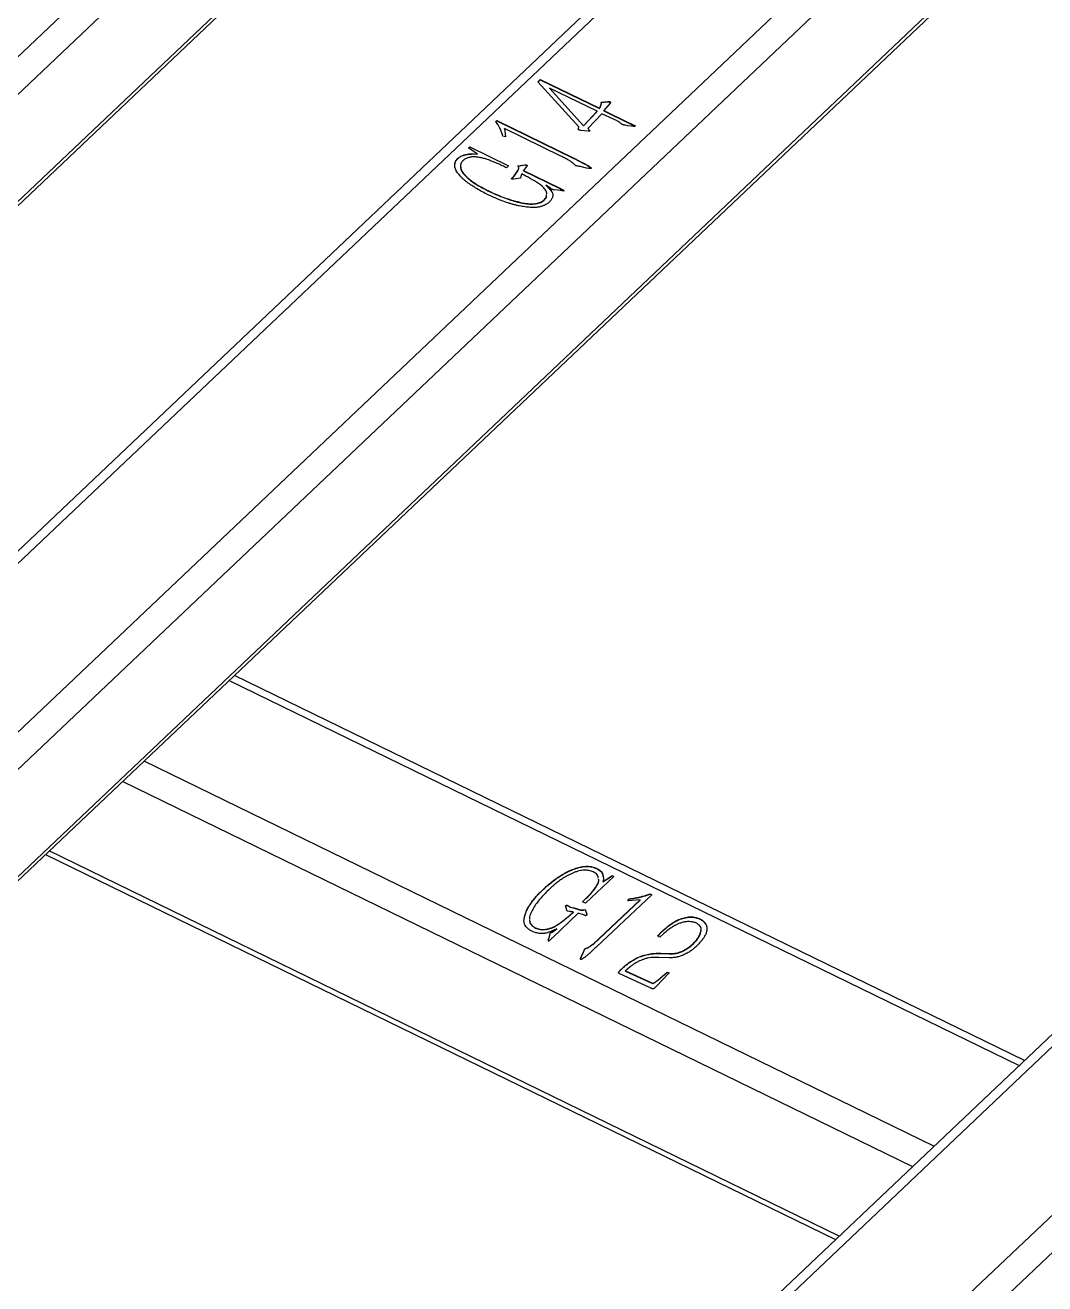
# Model space of a CAD drawing. Header units: millimetres. Extents: x 0 to 14850, y 0 to 10500.
# Drawn here: x 5895 to 7279, y 5843 to 7550 of the extents above; entities that cross this region are included whole.
import ezdxf

# ---------------------------------------------------------------- set-up
doc = ezdxf.new("R2010")
doc.units = ezdxf.units.MM
doc.header["$LTSCALE"] = 50

msp = doc.modelspace()

# ---------------------------------------------------------------- linework, layer by layer
for p, q in [((7993.8, 8835.8), (4864.9, 5869.4)), ((4883, 5869.5), (8011.9, 8836)), ((8171.2, 8758.3), (5042.3, 5791.9)), ((5069.1, 5766.6), (8193, 8728.3)), ((8194.8, 8584.5), (5170.4, 5717.2)), ((5174.4, 5715.2), (8191.5, 8575.7)), ((6900.3, 8469.5), (4395.7, 6095)), ((5436, 7030.5), (6922.1, 8439.5)), ((6923.9, 8295.7), (5537.3, 6981.1)), ((5541.3, 6979.2), (6920.6, 8286.8)), ((9377.2, 8161.3), (6248.2, 5194.8)), ((6266.4, 5194.9), (9395.3, 8161.4)), ((9554.6, 8083.8), (6425.6, 5117.3)), ((6452.5, 5092), (9576.4, 8053.7)), ((6591.1, 7473.6), (6594.2, 7476.6)), ((6646.7, 7412.3), (6591.1, 7473.6)), ((6591.2, 7473.5), (6594.2, 7476.3)), ((6594.2, 7476.6), (6674.4, 7437.5)), ((6594.2, 7476.3), (6594.2, 7476.6)), ((6594.2, 7476.3), (6674.4, 7437.2)), ((6606.7, 7464.7), (6606.7, 7465)), ((6606.7, 7465), (6652.8, 7413.9)), ((6671.3, 7433.5), (6606.7, 7465)), ((6606.7, 7464.7), (6652.8, 7413.6)), ((6676.9, 7445.7), (6686.5, 7446.7)), ((6677, 7445.4), (6686.5, 7446.4)), ((6686.5, 7446.4), (6686.5, 7446.7)), ((6652.8, 7413.9), (6671.3, 7433.5)), ((6652.8, 7413.6), (6671.3, 7433.2)), ((6677.6, 7430.2), (6659.3, 7410.6)), ((6671.3, 7433.2), (6671.3, 7433.5)), ((6674.4, 7437.2), (6674.4, 7437.5)), ((6675.4, 7439), (6676.3, 7441.6)), ((6675.4, 7438.7), (6676.3, 7441.3)), ((6675.4, 7438.7), (6675.4, 7439)), ((6676.3, 7441.3), (6676.3, 7441.6)), ((6677.1, 7444.2), (6676.9, 7445.7)), ((6677.1, 7443.7), (6677.1, 7444.1)), ((6698.4, 7420.3), (6677.6, 7430.2)), ((6688.9, 7444.6), (6680.6, 7434.4)), ((6680.6, 7434.4), (6715.5, 7417.4)), ((6680.6, 7434.1), (6680.6, 7434.4)), ((6680.6, 7434.1), (6715.5, 7417.1)), ((6533.9, 7419.4), (6535.4, 7420.9)), ((6536.5, 7415.7), (6533.9, 7419.4)), ((6534, 7419.3), (6535.4, 7420.6)), ((6535.4, 7420.9), (6638.7, 7370.3)), ((6535.4, 7420.6), (6535.4, 7420.9)), ((6535.4, 7420.6), (6638.7, 7370)), ((6646.3, 7410.3), (6646.7, 7412.3)), ((6646.3, 7410), (6646.7, 7412)), ((6646.7, 7412), (6646.7, 7412.3)), ((6652.8, 7413.6), (6652.8, 7413.9)), ((6713.2, 7413.9), (6709.8, 7414.5)), ((6718, 7413.4), (6713.2, 7413.9)), ((6715.5, 7417.1), (6715.5, 7417.4)), ((6547.2, 7398.8), (6543.3, 7399.8)), ((6545.8, 7410), (6547.2, 7398.8)), ((6622, 7372.6), (6545.8, 7410)), ((6545.8, 7409.7), (6545.8, 7410)), ((6545.8, 7409.7), (6547.2, 7398.8)), ((6645.5, 7409), (6646.3, 7410.3)), ((6645.5, 7408.7), (6646.3, 7410)), ((6646.3, 7410), (6646.3, 7410.3)), ((6659.2, 7406.6), (6649.1, 7407.6)), ((6659.3, 7410.6), (6660.8, 7407.8)), ((6659.3, 7410.3), (6659.3, 7410.6)), ((6659.3, 7410.3), (6660.8, 7407.5)), ((6660.8, 7407.5), (6660.8, 7407.8)), ((6496.9, 7383.8), (6498.6, 7385.4)), ((6509, 7375.4), (6496.9, 7383.8)), ((6497, 7383.6), (6498.6, 7385.1)), ((6498.6, 7385.4), (6551.3, 7359.6)), ((6498.6, 7385.1), (6498.6, 7385.4)), ((6498.6, 7385.1), (6551.1, 7359.4)), ((6482.4, 7369.2), (6482.4, 7369.5)), ((6504.7, 7375.9), (6509, 7375.4)), ((6504.7, 7375.6), (6504.7, 7375.9)), ((6504.7, 7375.6), (6509, 7375.1)), ((6509, 7375.1), (6509, 7375.4)), ((6563.8, 7359.4), (6573.3, 7360.9)), ((6573.3, 7360.6), (6573.3, 7360.9)), ((6638.7, 7370), (6638.7, 7370.3)), ((6485.8, 7358.6), (6485.8, 7358.2)), ((6551.3, 7359.6), (6548.5, 7356.7)), ((6555.5, 7342.6), (6558.9, 7345.8)), ((6555.5, 7342.3), (6558.9, 7345.5)), ((6558.9, 7345.8), (6560.9, 7349.1)), ((6558.9, 7345.5), (6560.9, 7348.8)), ((6558.9, 7345.5), (6558.9, 7345.8)), ((6560.9, 7349.1), (6563.6, 7353.1)), ((6560.9, 7348.8), (6563.6, 7352.8)), ((6560.9, 7348.8), (6560.9, 7349.1)), ((6563.6, 7352.8), (6563.6, 7353.1)), ((6564.9, 7357.7), (6563.8, 7359.4)), ((6563.9, 7359.2), (6573.3, 7360.6)), ((6567.9, 7344.9), (6567.3, 7342.7)), ((6574.8, 7345.5), (6569.1, 7348.5)), ((6575.7, 7358.7), (6571.5, 7353)), ((6571.5, 7353), (6620, 7329.4)), ((6571.5, 7352.7), (6571.5, 7353)), ((6571.5, 7352.7), (6620, 7329.1)), ((6576.5, 7359.7), (6575.7, 7358.7)), ((6656.8, 7356.5), (6648.2, 7358.4)), ((6660, 7355.9), (6656.8, 7356.5)), ((6555.4, 7342), (6555.5, 7342.3)), ((6555.5, 7342.3), (6555.5, 7342.6)), ((6567.3, 7342.7), (6558.3, 7341.4)), ((6608.2, 7329.1), (6602, 7333.3)), ((6602, 7333), (6602, 7333.3)), ((6609.7, 7327.7), (6608.2, 7329.1)), ((6617.9, 7326.6), (6613.3, 7327)), ((6621.1, 7326), (6617.9, 7326.6)), ((6620, 7329.1), (6620, 7329.4)), ((6525.1, 7324.7), (6525.1, 7325)), ((6598.9, 7312.4), (6598.9, 7312.7)), ((6172.2, 6661.2), (7243.8, 6138.7)), ((7251, 6145.5), (6179.4, 6668)), ((7128.4, 6029.3), (6056.9, 6551.8)), ((6027.7, 6524.2), (7099.3, 6001.7)), ((5923.1, 6425), (6994.7, 5902.5)), ((6999.7, 5907.3), (5928.1, 6429.8)), ((6670.9, 6405.9), (6670.9, 6406.2)), ((6612.3, 6389.5), (6612.3, 6389.8)), ((6693.9, 6395.4), (6655.7, 6359.1)), ((6679.2, 6388.1), (6691.6, 6396.5)), ((6679.2, 6387.8), (6691.6, 6396.2)), ((6679.9, 6391), (6679.2, 6388.1)), ((6679.2, 6387.8), (6679.2, 6388.1)), ((6691.6, 6396.5), (6693.9, 6395.4)), ((6691.6, 6396.2), (6691.6, 6396.5)), ((6691.6, 6396.2), (6693.7, 6395.2)), ((6745.7, 6370.5), (6670.6, 6299.6)), ((6738.1, 6369.8), (6743.5, 6371.6)), ((6738.1, 6369.5), (6743.5, 6371.3)), ((6743.5, 6371.6), (6745.7, 6370.5)), ((6743.5, 6371.3), (6743.5, 6371.6)), ((6743.5, 6371.3), (6745.5, 6370.3)), ((6630.7, 6348), (6628.9, 6354.2)), ((6630.7, 6356.1), (6635.4, 6353.8)), ((6630.7, 6355.8), (6630.7, 6356.1)), ((6630.7, 6355.8), (6635.4, 6353.5)), ((6635.4, 6353.8), (6640.2, 6352.5)), ((6635.4, 6353.5), (6635.4, 6353.8)), ((6635.4, 6353.5), (6640.2, 6352.2)), ((6655.7, 6359.1), (6651.5, 6361)), ((6674.1, 6311.1), (6729.6, 6363.4)), ((6674.1, 6310.8), (6729.6, 6363.1)), ((6713.1, 6362.3), (6714.7, 6365)), ((6729.6, 6363.4), (6713.1, 6362.3)), ((6713.3, 6362.3), (6714.7, 6364.7)), ((6714.7, 6364.7), (6714.7, 6365)), ((6729.6, 6363.1), (6729.6, 6363.4)), ((6738.1, 6369.5), (6738.1, 6369.8)), ((6645.8, 6345.3), (6610.7, 6312)), ((6633.9, 6347.7), (6630.7, 6348)), ((6634.8, 6343), (6639.3, 6346.9)), ((6634.8, 6342.7), (6639.3, 6346.6)), ((6634.8, 6342.7), (6634.8, 6343)), ((6639.3, 6346.6), (6639.3, 6346.9)), ((6640.2, 6352.5), (6646, 6350.7)), ((6640.2, 6352.2), (6640.2, 6352.5)), ((6640.2, 6352.2), (6646, 6350.4)), ((6654.1, 6342.5), (6645.8, 6345.3)), ((6646, 6350.4), (6646, 6350.7)), ((6652.7, 6349.9), (6655.3, 6350.6)), ((6652.7, 6349.5), (6655.3, 6350.3)), ((6652.7, 6349.5), (6652.7, 6349.9)), ((6655.6, 6342), (6654.1, 6342.5)), ((6655.3, 6350.6), (6657.3, 6344.2)), ((6655.3, 6350.3), (6655.3, 6350.6)), ((6655.3, 6350.3), (6657.3, 6343.8)), ((6657.3, 6343.8), (6657.3, 6344.2)), ((6811.6, 6337.1), (6811.6, 6337.4)), ((6586.5, 6325.9), (6586.5, 6326.2)), ((6608.4, 6319), (6610.4, 6320)), ((6608.4, 6318.7), (6610.4, 6319.7)), ((6608.4, 6318.7), (6608.4, 6319)), ((6610.4, 6320), (6616.6, 6324.3)), ((6610.4, 6319.7), (6616.6, 6324)), ((6610.4, 6319.7), (6610.4, 6320)), ((6616.6, 6324), (6616.6, 6324.3)), ((6766.6, 6326.6), (6766.6, 6326.9)), ((6605.7, 6311.2), (6606.6, 6313.4)), ((6605.7, 6310.9), (6606.6, 6313.1)), ((6605.7, 6310.9), (6605.7, 6311.2)), ((6606.6, 6313.4), (6607.2, 6316.5)), ((6606.6, 6313.1), (6607.2, 6316.2)), ((6606.6, 6313.1), (6606.6, 6313.4)), ((6607.2, 6316.2), (6607.2, 6316.5)), ((6674.1, 6310.8), (6674.1, 6311.1)), ((6756.5, 6313), (6753.5, 6314.5)), ((6761.3, 6317.4), (6756.5, 6313)), ((6808.8, 6312.3), (6808.8, 6312.6)), ((6649.2, 6284.9), (6650.1, 6287.1)), ((6649.2, 6284.6), (6650.1, 6286.8)), ((6649.2, 6284.6), (6649.2, 6284.9)), ((6650.1, 6287.1), (6653, 6293)), ((6650.1, 6286.8), (6653, 6292.7)), ((6650.1, 6286.8), (6650.1, 6287.1)), ((6653, 6292.7), (6653, 6293)), ((6768.9, 6284.9), (6755, 6285.4)), ((6757.8, 6291.1), (6769.5, 6290.7)), ((6757.8, 6290.8), (6757.8, 6291.1)), ((6757.8, 6290.8), (6769.5, 6290.4)), ((6769.5, 6290.4), (6769.5, 6290.7)), ((6716.1, 6272.5), (6709.8, 6267.1)), ((6712.5, 6276.4), (6712.5, 6276.7)), ((6741.5, 6245), (6702.1, 6263.2)), ((6709.8, 6267.1), (6745.5, 6250.9)), ((6709.8, 6266.8), (6709.8, 6267.1)), ((6709.8, 6266.8), (6745.5, 6250.6)), ((6745.5, 6250.6), (6745.5, 6250.9)), ((6769.3, 6264.3), (6751.6, 6246.1)), ((6753.5, 6254.3), (6766.6, 6265.6)), ((6753.5, 6254), (6766.6, 6265.3)), ((6753.5, 6254), (6753.5, 6254.3)), ((6766.6, 6265.6), (6769.3, 6264.3)), ((6766.6, 6265.3), (6766.6, 6265.6)), ((6766.6, 6265.3), (6769.1, 6264.1))]:
    msp.add_line(p, q)
for points, knots in [([(6686.5, 7446.7), (6687, 7446.7), (6687.9, 7446.8), (6689, 7446.5), (6689.5, 7446.1), (6689.7, 7445.6), (6689.5, 7445.1), (6689.1, 7444.7), (6688.9, 7444.6)], [0, 0, 0, 0, 0.2793168, 0.4523245, 0.588938, 0.6954586, 0.8244109, 1, 1, 1, 1]), ([(6686.5, 7446.4), (6687, 7446.4), (6687.9, 7446.5), (6689.1, 7446.2), (6689.6, 7445.6), (6689.7, 7445.1), (6689.5, 7444.9), (6689.4, 7444.8)], [0, 0, 0, 0, 0.302871, 0.60181, 0.753875, 0.903865, 1, 1, 1, 1]), ([(6674.4, 7437.5), (6674.7, 7437.7), (6675.1, 7438.2), (6675.3, 7438.8), (6675.4, 7439)], [0, 0, 0, 0, 0.574309, 1, 1, 1, 1]), ([(6674.4, 7437.2), (6674.7, 7437.4), (6675.1, 7437.9), (6675.3, 7438.4), (6675.4, 7438.7)], [0, 0, 0, 0, 0.574309, 1, 1, 1, 1]), ([(6676.3, 7441.6), (6676.5, 7441.9), (6676.7, 7442.5), (6677, 7443.3), (6677.1, 7443.8), (6677.1, 7444.1), (6677.1, 7444.2)], [0, 0, 0, 0, 0.373787, 0.666263, 0.878329, 1, 1, 1, 1]), ([(6676.3, 7441.3), (6676.6, 7441.8), (6676.9, 7442.6), (6677, 7443.4), (6677.1, 7443.8)], [0, 0, 0, 0, 0.596528, 1, 1, 1, 1]), ([(6543.3, 7399.8), (6543.1, 7400.8), (6542.6, 7402.7), (6541.8, 7405.2), (6541, 7407.3), (6540, 7409.7), (6538.5, 7412.4), (6537.2, 7414.6), (6536.5, 7415.7)], [0, 0, 0, 0, 0.179519, 0.336515, 0.467999, 0.577127, 0.779821, 1, 1, 1, 1]), ([(6709.8, 7414.5), (6709.3, 7414.6), (6708.6, 7414.7), (6707.5, 7414.9), (6706.7, 7415), (6705.9, 7415.2), (6704.9, 7415.9), (6703.7, 7416.9), (6702.3, 7418), (6701, 7419), (6699.7, 7419.6), (6698.9, 7420), (6698.4, 7420.3)], [0, 0, 0, 0, 0.090787, 0.162013, 0.219203, 0.256574, 0.344828, 0.500109, 0.66602, 0.787313, 0.890037, 1, 1, 1, 1]), ([(6715.5, 7417.4), (6715.6, 7417.4), (6715.9, 7417.2), (6716.7, 7416.9), (6717.9, 7416.3), (6719.4, 7415.6), (6720.9, 7414.9), (6722.1, 7414.3), (6722.8, 7413.9), (6723.2, 7413.5), (6723, 7413.2), (6722.8, 7413.1), (6722.7, 7413.1)], [0, 0, 0, 0, 0.037593, 0.126516, 0.266679, 0.458186, 0.652988, 0.793151, 0.883054, 0.924349, 0.967578, 1, 1, 1, 1]), ([(6715.5, 7417.1), (6715.6, 7417.1), (6715.9, 7416.9), (6716.7, 7416.5), (6717.9, 7416), (6719.4, 7415.3), (6720.9, 7414.6), (6722.1, 7414), (6722.7, 7413.6), (6722.9, 7413.4), (6722.9, 7413.4)], [0, 0, 0, 0, 0.0375934, 0.1265164, 0.2666791, 0.4581859, 0.6529883, 0.793151, 0.8830537, 0.890625, 0.890625, 0.890625, 0.890625]), ([(6722.7, 7413.1), (6722.5, 7413), (6721.8, 7412.8), (6720.6, 7413), (6719.2, 7413.1), (6718.3, 7413.3), (6718, 7413.4)], [0, 0, 0, 0, 0.142951, 0.430931, 0.760186, 1, 1, 1, 1]), ([(6649.1, 7407.6), (6648.6, 7407.7), (6647.6, 7407.9), (6646.5, 7408.3), (6645.9, 7408.6), (6645.6, 7408.9), (6645.5, 7409)], [0, 0, 0, 0, 0.407855, 0.680873, 0.858695, 1, 1, 1, 1]), ([(6660.8, 7407.8), (6661, 7407.6), (6661.4, 7407.2), (6661.3, 7406.6), (6660.3, 7406.5), (6659.6, 7406.5), (6659.2, 7406.6)], [0, 0, 0, 0, 0.324248, 0.477661, 0.663021, 1, 1, 1, 1]), ([(6660.8, 7407.5), (6661, 7407.3), (6661.3, 7407.1), (6661.3, 7406.7), (6661.3, 7406.7)], [0, 0, 0, 0, 0.688457, 1, 1, 1, 1]), ([(6505.9, 7329.7), (6503.8, 7331.1), (6499.5, 7333.8), (6494.4, 7337.6), (6490.4, 7340.9), (6487.6, 7343.4), (6485.1, 7346.1), (6482.9, 7348.8), (6481, 7351.4), (6479.5, 7354), (6478.6, 7356.3), (6478.2, 7358.5), (6478.2, 7360.5), (6478.3, 7362.2), (6478.6, 7363.7), (6479.3, 7365.4), (6480.5, 7367.3), (6481.8, 7368.8), (6482.4, 7369.5)], [0, 0, 0, 0, 0.126875, 0.26151, 0.330229, 0.398329, 0.466356, 0.533691, 0.597757, 0.655467, 0.70742, 0.754407, 0.796644, 0.833775, 0.865799, 0.893553, 0.945163, 1, 1, 1, 1]), ([(6478.6, 7361.7), (6478.6, 7362.5), (6478.7, 7365.2), (6480.9, 7367.5), (6482.4, 7369.2)], [0, 0, 0, 0, 0.273062, 1, 1, 1, 1]), ([(6482.4, 7369.5), (6482.9, 7370), (6483.8, 7370.8), (6485.4, 7371.9), (6487.1, 7372.8), (6489.6, 7373.9), (6493.1, 7374.9), (6496.8, 7375.5), (6499.8, 7375.7), (6501.7, 7375.8), (6503.3, 7375.9), (6504.3, 7375.9), (6504.7, 7375.9)], [0, 0, 0, 0, 0.093571, 0.182514, 0.269093, 0.354305, 0.52846, 0.715, 0.80627, 0.883545, 0.948137, 1, 1, 1, 1]), ([(6482.4, 7369.2), (6482.9, 7369.6), (6483.8, 7370.5), (6485.4, 7371.6), (6487.1, 7372.5), (6489.6, 7373.6), (6493.1, 7374.6), (6496.8, 7375.2), (6499.8, 7375.4), (6501.7, 7375.5), (6503.3, 7375.6), (6504.3, 7375.6), (6504.7, 7375.6)], [0, 0, 0, 0, 0.093571, 0.182514, 0.269093, 0.354305, 0.52846, 0.715, 0.80627, 0.883545, 0.948137, 1, 1, 1, 1]), ([(6490.4, 7367.3), (6489.7, 7366.6), (6488.4, 7365.4), (6487, 7363.4), (6486.2, 7361.3), (6485.7, 7359.2), (6485.9, 7356.9), (6486.6, 7354.5), (6488, 7352), (6489.8, 7349.4), (6492.1, 7346.8), (6494.5, 7344.2), (6497.3, 7341.8), (6501.2, 7338.7), (6506.2, 7335.3), (6512.5, 7331.6), (6518.7, 7328.2), (6523, 7326.1), (6525.1, 7325)], [0, 0, 0, 0, 0.042953, 0.083374, 0.123258, 0.162895, 0.204395, 0.249812, 0.299201, 0.353806, 0.411254, 0.468748, 0.525799, 0.582908, 0.694352, 0.798766, 0.899666, 1, 1, 1, 1]), ([(6548.5, 7356.7), (6547.6, 7357.2), (6545.6, 7358.1), (6542.6, 7359.7), (6539.2, 7361.2), (6536.3, 7362.6), (6533.8, 7363.6), (6531.6, 7364.5), (6529.2, 7365.4), (6525.7, 7366.8), (6521.3, 7368.4), (6516.3, 7369.9), (6511.4, 7371), (6507.2, 7371.5), (6503.8, 7371.6), (6501.5, 7371.5), (6499.3, 7371.2), (6496.6, 7370.6), (6493.4, 7369.4), (6491.4, 7368), (6490.4, 7367.3)], [0, 0, 0, 0, 0.051377, 0.111407, 0.174691, 0.237462, 0.271062, 0.309597, 0.352539, 0.400917, 0.494837, 0.576505, 0.652267, 0.73063, 0.769331, 0.805062, 0.838334, 0.870025, 0.93318, 1, 1, 1, 1]), ([(6573.3, 7360.9), (6573.7, 7360.9), (6574.5, 7360.9), (6575.5, 7360.6), (6576.3, 7360.2), (6576.4, 7359.9), (6576.5, 7359.7)], [0, 0, 0, 0, 0.3162875, 0.6016237, 0.8455308, 1, 1, 1, 1]), ([(6573.3, 7360.6), (6573.7, 7360.6), (6574.5, 7360.6), (6575.5, 7360.3), (6576.3, 7359.9), (6576.4, 7359.6), (6576.5, 7359.4)], [0, 0, 0, 0, 0.3162875, 0.6016237, 0.8455308, 1, 1, 1, 1]), ([(6648.2, 7358.4), (6647.4, 7358.6), (6645.9, 7358.8), (6644, 7359.2), (6642.8, 7359.5), (6642, 7359.8), (6641.5, 7360.4), (6640.7, 7361.2), (6639.6, 7362.3), (6638.2, 7363.4), (6636.7, 7364.6), (6635, 7365.8), (6632.9, 7367.1), (6630.9, 7368.2), (6628.8, 7369.2), (6626.9, 7370.2), (6624.6, 7371.4), (6622.9, 7372.2), (6622, 7372.6)], [0, 0, 0, 0, 0.076319, 0.131961, 0.169365, 0.186991, 0.214493, 0.258357, 0.313999, 0.378545, 0.44759, 0.518041, 0.596108, 0.689468, 0.746404, 0.817828, 0.901672, 1, 1, 1, 1]), ([(6638.7, 7370.3), (6639.6, 7369.9), (6641.4, 7369), (6643.9, 7367.7), (6646.2, 7366.5), (6648.2, 7365.5), (6650, 7364.6), (6651.6, 7363.7), (6652.9, 7363.1), (6655, 7362), (6657.7, 7360.4), (6660.6, 7358.7), (6662.4, 7357.4), (6663.2, 7356.8), (6663.7, 7356.1), (6663.3, 7355.9), (6663.1, 7355.8)], [0, 0, 0, 0, 0.103659, 0.198756, 0.284256, 0.361191, 0.429603, 0.488406, 0.538633, 0.580357, 0.724989, 0.862564, 0.920189, 0.960408, 0.983938, 1, 1, 1, 1]), ([(6638.7, 7370), (6643.2, 7367.8), (6649.8, 7364.5), (6657.4, 7360.3), (6661, 7358.1), (6662.7, 7356.9), (6663.3, 7356.3), (6663.5, 7356), (6663.5, 7355.9), (6663.5, 7355.9)], [0, 0, 0, 0, 0.510205, 0.765204, 0.892942, 0.956092, 0.989329, 0.997568, 1, 1, 1, 1]), ([(6486.4, 7358.3), (6486.4, 7356.9), (6486.3, 7353.3), (6490.6, 7348.1), (6497.6, 7340.6), (6509.4, 7332.7), (6519.9, 7327.4), (6525.1, 7324.7)], [0, 0, 0, 0, 0.0904807, 0.2419243, 0.3935531, 0.6966239, 1, 1, 1, 1]), ([(6563.6, 7353.1), (6563.8, 7353.3), (6564.3, 7354.1), (6564.8, 7355.3), (6565.2, 7356.6), (6565, 7357.4), (6564.9, 7357.7)], [0, 0, 0, 0, 0.191467, 0.503414, 0.805851, 1, 1, 1, 1]), ([(6563.6, 7352.8), (6563.8, 7353), (6564.3, 7353.8), (6564.8, 7355), (6565.2, 7356.3), (6565, 7357.1), (6564.9, 7357.4)], [0, 0, 0, 0, 0.191467, 0.503414, 0.805851, 1, 1, 1, 1]), ([(6569.1, 7348.5), (6568.9, 7348.1), (6568.6, 7347.3), (6568.3, 7346.2), (6568, 7345.5), (6567.9, 7345), (6567.9, 7344.9)], [0, 0, 0, 0, 0.362799, 0.652475, 0.863991, 1, 1, 1, 1]), ([(6602.9, 7321.2), (6603, 7321.6), (6603.3, 7323.7), (6601, 7327.4), (6595.8, 7333.2), (6586.4, 7339.1), (6578.7, 7343.4), (6574.8, 7345.5)], [0, 0, 0, 0, 0.036662, 0.196894, 0.357435, 0.678549, 1, 1, 1, 1]), ([(6663.1, 7355.8), (6663.1, 7355.8), (6662.8, 7355.7), (6662.3, 7355.6), (6661.3, 7355.6), (6660.5, 7355.8), (6660, 7355.9)], [0, 0, 0, 0, 0.055423, 0.244187, 0.536828, 1, 1, 1, 1]), ([(6607.7, 7311.7), (6606.9, 7310.7), (6605.1, 7308.9), (6601.7, 7306.7), (6597.8, 7305), (6594.4, 7303.9), (6591.4, 7303.3), (6589, 7303), (6586.3, 7302.9), (6583.5, 7302.9), (6580.4, 7303), (6577.1, 7303.3), (6573.5, 7303.8), (6569.6, 7304.4), (6565.6, 7305.1), (6561.4, 7306.1), (6557, 7307.2), (6551.2, 7308.9), (6544.3, 7311.2), (6536.6, 7314.2), (6529.1, 7317.5), (6521.5, 7321.1), (6513.6, 7325.1), (6508.5, 7328.2), (6505.9, 7329.7)], [0, 0, 0, 0, 0.0403, 0.080356, 0.119472, 0.157357, 0.176759, 0.197542, 0.220121, 0.244249, 0.270492, 0.298956, 0.330404, 0.364108, 0.400246, 0.437627, 0.477386, 0.518632, 0.599479, 0.673497, 0.746929, 0.82693, 0.911502, 1, 1, 1, 1]), ([(6558.3, 7341.4), (6557.8, 7341.3), (6557.1, 7341.1), (6556, 7341.2), (6555.6, 7341.6), (6555.4, 7341.8), (6555.3, 7342.2), (6555.4, 7342.5), (6555.5, 7342.6)], [0, 0, 0, 0, 0.350484, 0.527084, 0.64708, 0.750783, 0.854774, 1, 1, 1, 1]), ([(6602, 7333.3), (6602.4, 7332.9), (6603.4, 7331.8), (6605.3, 7330), (6607.4, 7327.7), (6609.2, 7325.5), (6610.5, 7323.6), (6611, 7321.9), (6611.3, 7320.2), (6611.2, 7318.4), (6610.9, 7316.6), (6610.1, 7314.9), (6609.1, 7313.2), (6608.2, 7312.2), (6607.7, 7311.7)], [0, 0, 0, 0, 0.066931, 0.160895, 0.277311, 0.408832, 0.478532, 0.549522, 0.621851, 0.69747, 0.774652, 0.849586, 0.925122, 1, 1, 1, 1]), ([(6602, 7333), (6602.4, 7332.5), (6603.4, 7331.5), (6605.3, 7329.7), (6607.4, 7327.4), (6609.2, 7325.2), (6610.5, 7323.3), (6610.9, 7322.1), (6611, 7321.5), (6611, 7321.4)], [0, 0, 0, 0, 0.0669309, 0.1608946, 0.2773114, 0.4088318, 0.4785325, 0.5495225, 0.56, 0.56, 0.56, 0.56]), ([(6613.3, 7327), (6612.5, 7327), (6611.3, 7327.1), (6610.1, 7327.5), (6609.7, 7327.7)], [0, 0, 0, 0, 0.5657763, 1, 1, 1, 1]), ([(6620, 7329.4), (6620.5, 7329.1), (6621.6, 7328.6), (6623, 7327.9), (6624.2, 7327.3), (6625.2, 7326.8), (6625.9, 7326.4), (6626.3, 7326.1), (6626.7, 7325.9), (6626.5, 7325.6), (6625.2, 7325.8), (6624, 7325.7), (6622.4, 7325.8), (6621.5, 7326), (6621.1, 7326)], [0, 0, 0, 0, 0.146232, 0.27484, 0.380762, 0.466522, 0.532268, 0.575424, 0.601747, 0.60972, 0.67756, 0.799963, 0.923195, 1, 1, 1, 1]), ([(6620, 7329.1), (6622.1, 7328), (6624.3, 7326.9), (6626.5, 7325.7), (6626.6, 7325.6), (6626.6, 7325.6), (6626.6, 7325.6), (6626.6, 7325.6)], [0, 0, 0, 0, 0.9330414, 0.9755318, 0.9856929, 0.9949206, 1, 1, 1, 1]), ([(6525.1, 7325), (6528, 7323.7), (6533.9, 7320.9), (6541.7, 7317.7), (6548.2, 7315.3), (6552.9, 7313.7), (6557.5, 7312.3), (6561.8, 7311.1), (6565.9, 7310.2), (6569.6, 7309.3), (6572.9, 7308.7), (6575.9, 7308.3), (6578.7, 7308), (6581.3, 7307.8), (6583.6, 7307.9), (6586.5, 7308.1), (6589.8, 7308.5), (6593.3, 7309.5), (6596.4, 7310.9), (6598, 7312.1), (6598.9, 7312.7)], [0, 0, 0, 0, 0.127726, 0.264557, 0.333237, 0.398282, 0.458923, 0.516222, 0.569135, 0.616933, 0.659121, 0.696472, 0.730072, 0.761207, 0.790391, 0.817478, 0.867286, 0.911985, 0.954733, 1, 1, 1, 1]), ([(6525.1, 7324.7), (6528, 7323.4), (6533.9, 7320.6), (6541.7, 7317.4), (6548.2, 7315), (6552.9, 7313.4), (6557.5, 7312), (6561.8, 7310.8), (6565.9, 7309.9), (6569.6, 7309), (6572.9, 7308.4), (6575.9, 7308), (6578.7, 7307.7), (6581.3, 7307.5), (6583.6, 7307.6), (6586.5, 7307.8), (6589.8, 7308.2), (6593.3, 7309.2), (6596.4, 7310.6), (6598, 7311.8), (6598.9, 7312.4)], [0, 0, 0, 0, 0.127726, 0.264557, 0.333237, 0.398282, 0.458923, 0.516222, 0.569135, 0.616933, 0.659121, 0.696472, 0.730072, 0.761207, 0.790391, 0.817478, 0.867286, 0.911985, 0.954733, 1, 1, 1, 1]), ([(6598.9, 7312.7), (6600.4, 7314.2), (6602.8, 7316.5), (6602.8, 7319.2), (6602.8, 7320.2)], [0, 0, 0, 0, 0.63462, 1, 1, 1, 1]), ([(6598.9, 7312.4), (6600.4, 7313.9), (6602.8, 7316.2), (6602.8, 7318.9), (6602.8, 7319.9)], [0, 0, 0, 0, 0.63462, 1, 1, 1, 1]), ([(6612.3, 6389.8), (6614.3, 6391.3), (6618.4, 6394.2), (6624, 6397.8), (6628.8, 6400.5), (6632.6, 6402.4), (6636.5, 6404.1), (6640.5, 6405.7), (6644.4, 6407), (6648.1, 6408), (6651.5, 6408.7), (6654.8, 6409), (6657.7, 6409), (6660.2, 6409), (6662.4, 6408.8), (6664.8, 6408.3), (6667.7, 6407.5), (6669.8, 6406.6), (6670.9, 6406.2)], [0, 0, 0, 0, 0.126942, 0.261461, 0.330176, 0.398271, 0.466105, 0.533434, 0.597742, 0.655448, 0.707397, 0.75438, 0.796614, 0.833743, 0.865303, 0.893055, 0.945167, 1, 1, 1, 1]), ([(6612.3, 6389.5), (6614.3, 6390.9), (6618.4, 6393.9), (6624, 6397.5), (6628.8, 6400.2), (6632.6, 6402.1), (6636.5, 6403.8), (6640.5, 6405.4), (6644.4, 6406.7), (6648.1, 6407.7), (6651.6, 6408.4), (6654.8, 6408.7), (6657.7, 6408.7), (6660.2, 6408.7), (6662.4, 6408.5), (6664.9, 6408), (6667.7, 6407.2), (6669.8, 6406.3), (6670.9, 6405.9)], [0, 0, 0, 0, 0.126942, 0.261461, 0.330176, 0.398271, 0.466105, 0.533434, 0.597742, 0.655448, 0.707397, 0.75438, 0.796614, 0.833743, 0.865303, 0.893055, 0.945167, 1, 1, 1, 1]), ([(6670.9, 6406.2), (6671.5, 6405.9), (6672.7, 6405.3), (6674.3, 6404.2), (6675.7, 6403), (6677.3, 6401.4), (6678.7, 6399), (6679.4, 6396.5), (6679.7, 6394.4), (6679.9, 6393.1), (6680, 6392), (6680, 6391.3), (6679.9, 6391)], [0, 0, 0, 0, 0.09358, 0.182533, 0.269119, 0.35434, 0.528513, 0.71402, 0.806251, 0.883533, 0.948131, 1, 1, 1, 1]), ([(6670.9, 6405.9), (6672.6, 6404.9), (6676.2, 6402.8), (6679.1, 6398.4), (6679.3, 6395.4), (6679.4, 6394)], [0, 0, 0, 0, 0.345362, 0.690944, 1, 1, 1, 1]), ([(6584.8, 6320.2), (6583.5, 6320.8), (6580.9, 6321.9), (6577.6, 6324.3), (6575.1, 6326.9), (6573.5, 6329.2), (6572.7, 6331.2), (6572.3, 6332.9), (6572.1, 6334.7), (6572.2, 6336.6), (6572.4, 6338.7), (6572.9, 6341), (6573.6, 6343.5), (6574.5, 6346.1), (6575.7, 6348.9), (6577.1, 6351.7), (6578.8, 6354.7), (6581.4, 6358.7), (6584.8, 6363.4), (6589.2, 6368.7), (6594.1, 6373.9), (6599.5, 6379.1), (6605.5, 6384.5), (6610, 6388), (6612.3, 6389.8)], [0, 0, 0, 0, 0.0402972, 0.0803498, 0.1194633, 0.1576072, 0.1770073, 0.1975741, 0.2201515, 0.2442777, 0.2705181, 0.2989803, 0.3304258, 0.3642428, 0.4002755, 0.4376536, 0.4774095, 0.5186524, 0.5994935, 0.6735373, 0.746948, 0.8269432, 0.9115087, 1, 1, 1, 1]), ([(6572.2, 6336.7), (6572.3, 6337.3), (6572.5, 6338.6), (6572.9, 6340.7), (6573.6, 6343.2), (6574.5, 6345.8), (6575.7, 6348.6), (6577.1, 6351.4), (6578.8, 6354.4), (6581.4, 6358.4), (6584.8, 6363.1), (6589.2, 6368.4), (6594.1, 6373.5), (6599.5, 6378.8), (6605.5, 6384.2), (6610, 6387.7), (6612.3, 6389.5)], [0.25, 0.25, 0.25, 0.25, 0.2705181, 0.2989803, 0.3304258, 0.3642428, 0.4002755, 0.4376536, 0.4774095, 0.5186524, 0.5994935, 0.6735373, 0.746948, 0.8269432, 0.9115087, 1, 1, 1, 1]), ([(6667.5, 6400.8), (6666.6, 6401.2), (6664.8, 6402.1), (6661.8, 6403), (6658.8, 6403.6), (6655.6, 6403.9), (6652.3, 6403.7), (6648.8, 6403.2), (6645, 6402.3), (6641.2, 6401), (6637.4, 6399.4), (6633.6, 6397.7), (6630, 6395.8), (6625.5, 6393.1), (6620.4, 6389.7), (6614.9, 6385.4), (6609.9, 6381), (6606.8, 6378.1), (6605.2, 6376.7)], [0, 0, 0, 0, 0.04294, 0.083349, 0.123646, 0.163272, 0.204759, 0.249858, 0.29949, 0.354079, 0.41151, 0.468829, 0.525993, 0.583086, 0.69442, 0.798848, 0.899696, 1, 1, 1, 1]), ([(6651.5, 6361), (6654.7, 6364), (6661.1, 6370.1), (6668.1, 6378.3), (6672.3, 6385.2), (6674, 6389.4), (6673.4, 6391.8), (6673.2, 6392.2)], [0, 0, 0, 0, 0.319552, 0.639068, 0.798825, 0.958397, 1, 1, 1, 1]), ([(6651.5, 6360.7), (6654.7, 6363.7), (6661.1, 6369.8), (6668.1, 6378), (6672.3, 6384.9), (6674, 6389.1), (6673.4, 6391.5), (6673.2, 6391.9)], [0, 0, 0, 0, 0.319552, 0.639068, 0.798825, 0.958397, 1, 1, 1, 1]), ([(6673, 6393.4), (6672.9, 6394.4), (6672.6, 6397.3), (6669.5, 6399.4), (6667.5, 6400.8)], [0, 0, 0, 0, 0.346639, 1, 1, 1, 1]), ([(6605.2, 6376.7), (6601.4, 6372.8), (6593.7, 6365), (6585.8, 6354.5), (6581.6, 6345.7), (6579.3, 6340.7), (6579.6, 6338), (6579.7, 6337.7)], [0, 0, 0, 0, 0.32489, 0.649584, 0.812036, 0.974239, 1, 1, 1, 1]), ([(6628.9, 6354.2), (6628.8, 6354.5), (6628.5, 6355), (6628.6, 6355.8), (6629.2, 6356), (6629.6, 6356.2), (6630.1, 6356.2), (6630.5, 6356.1), (6630.7, 6356.1)], [0, 0, 0, 0, 0.347684, 0.526033, 0.647272, 0.746954, 0.855934, 1, 1, 1, 1]), ([(6628.6, 6355.1), (6628.6, 6355.1), (6628.5, 6355.2), (6628.6, 6355.5), (6629.1, 6355.7), (6629.6, 6355.9), (6630.2, 6355.9), (6630.6, 6355.8), (6630.7, 6355.8)], [0, 0, 0, 0, 0.005563, 0.1872159, 0.3857104, 0.5912904, 0.7962137, 1, 1, 1, 1]), ([(6714.7, 6365), (6716.2, 6365.2), (6718.9, 6365.5), (6722.6, 6366.1), (6725.7, 6366.6), (6729.2, 6367.3), (6733.2, 6368.4), (6736.4, 6369.3), (6738.1, 6369.8)], [0, 0, 0, 0, 0.179531, 0.336538, 0.468031, 0.576276, 0.779806, 1, 1, 1, 1]), ([(6714.7, 6364.7), (6716.2, 6364.8), (6718.9, 6365.2), (6722.6, 6365.8), (6725.7, 6366.3), (6729.2, 6367), (6733.3, 6368.1), (6736.4, 6369), (6738.1, 6369.5)], [0, 0, 0, 0, 0.179531, 0.336538, 0.468031, 0.576276, 0.779806, 1, 1, 1, 1]), ([(6579.7, 6336.7), (6579.7, 6335.8), (6579.8, 6333.4), (6581.7, 6329.5), (6584.9, 6327.3), (6586.5, 6326.2)], [0, 0, 0, 0, 0.215112, 0.607937, 1, 1, 1, 1]), ([(6579.7, 6336.4), (6579.8, 6335.5), (6579.8, 6333.1), (6581.7, 6329.2), (6584.9, 6327), (6586.5, 6325.9)], [0, 0, 0, 0, 0.215112, 0.607937, 1, 1, 1, 1]), ([(6586.5, 6326.2), (6587.4, 6325.8), (6589.2, 6324.8), (6592.4, 6323.9), (6595.8, 6323.3), (6599.5, 6323.3), (6603.5, 6323.8), (6607.5, 6324.9), (6611.6, 6326.3), (6615.4, 6328.4), (6619.1, 6330.6), (6622.5, 6333.1), (6625.7, 6335.5), (6628.7, 6337.9), (6631.8, 6340.3), (6633.8, 6342.1), (6634.8, 6343)], [0, 0, 0, 0, 0.055928, 0.112384, 0.170759, 0.230851, 0.295374, 0.367051, 0.443667, 0.523351, 0.605337, 0.687424, 0.766801, 0.841311, 0.916893, 1, 1, 1, 1]), ([(6586.5, 6325.9), (6587.4, 6325.5), (6589.2, 6324.5), (6592.4, 6323.6), (6595.8, 6323), (6599.5, 6323), (6603.5, 6323.5), (6607.5, 6324.6), (6611.6, 6326), (6615.4, 6328.1), (6619.1, 6330.3), (6622.5, 6332.8), (6625.7, 6335.2), (6628.7, 6337.6), (6631.8, 6340), (6633.8, 6341.8), (6634.8, 6342.7)], [0, 0, 0, 0, 0.055928, 0.112384, 0.170759, 0.230851, 0.295374, 0.367051, 0.443667, 0.523351, 0.605337, 0.687424, 0.766801, 0.841311, 0.916893, 1, 1, 1, 1]), ([(6639.3, 6346.9), (6638.6, 6347), (6637.5, 6347.2), (6635.9, 6347.4), (6634.8, 6347.6), (6634.1, 6347.7), (6633.9, 6347.7)], [0, 0, 0, 0, 0.362799, 0.652475, 0.863991, 1, 1, 1, 1]), ([(6646, 6350.7), (6646.4, 6350.6), (6647.4, 6350.2), (6649.2, 6349.9), (6651.1, 6349.6), (6652.2, 6349.8), (6652.7, 6349.9)], [0, 0, 0, 0, 0.191517, 0.498743, 0.8058, 1, 1, 1, 1]), ([(6646, 6350.4), (6646.4, 6350.3), (6647.4, 6349.9), (6649.2, 6349.6), (6651.1, 6349.3), (6652.2, 6349.5), (6652.7, 6349.5)], [0, 0, 0, 0, 0.191517, 0.498743, 0.8058, 1, 1, 1, 1]), ([(6657.3, 6344.2), (6657.3, 6343.9), (6657.4, 6343.3), (6656.9, 6342.6), (6656.3, 6342.1), (6655.8, 6342), (6655.6, 6342)], [0, 0, 0, 0, 0.316288, 0.601624, 0.845531, 1, 1, 1, 1]), ([(6766.6, 6326.9), (6767.5, 6327.6), (6769.2, 6329), (6771.8, 6330.9), (6774.3, 6332.6), (6776.8, 6334.2), (6779.5, 6335.6), (6782.5, 6336.9), (6785.9, 6338.1), (6789.5, 6339.1), (6793.2, 6340), (6796.8, 6340.5), (6800, 6340.5), (6803, 6340.1), (6805.6, 6339.5), (6807.9, 6338.8), (6809.9, 6338.1), (6811.1, 6337.6), (6811.6, 6337.4)], [0, 0, 0, 0, 0.077393, 0.14967, 0.216873, 0.279269, 0.341566, 0.408307, 0.480342, 0.557759, 0.633293, 0.701255, 0.762308, 0.819551, 0.873098, 0.920887, 0.962722, 1, 1, 1, 1]), ([(6766.6, 6326.6), (6767.5, 6327.3), (6769.2, 6328.7), (6771.8, 6330.6), (6774.3, 6332.3), (6776.8, 6333.9), (6779.5, 6335.3), (6782.5, 6336.5), (6785.9, 6337.8), (6789.5, 6338.8), (6793.2, 6339.7), (6796.8, 6340.2), (6800, 6340.2), (6803, 6339.8), (6805.6, 6339.2), (6807.9, 6338.5), (6809.9, 6337.8), (6811.1, 6337.3), (6811.6, 6337.1)], [0, 0, 0, 0, 0.077393, 0.14967, 0.216873, 0.279269, 0.341566, 0.408307, 0.480342, 0.557759, 0.633293, 0.701255, 0.762308, 0.819551, 0.873098, 0.920887, 0.962722, 1, 1, 1, 1]), ([(6811.6, 6337.4), (6812.3, 6337), (6813.5, 6336.3), (6815.1, 6335), (6816.6, 6333.7), (6818.2, 6331.7), (6819.7, 6329), (6820.3, 6326.2), (6820.4, 6323.8), (6820.2, 6322), (6819.8, 6320), (6818.9, 6317.3), (6817.3, 6313.9), (6814.6, 6309.9), (6811.4, 6305.9), (6807.7, 6302), (6803.9, 6298.3), (6801, 6296.1), (6799.6, 6295)], [0, 0, 0, 0, 0.035668, 0.070479, 0.105753, 0.141132, 0.212427, 0.283055, 0.319967, 0.358232, 0.399276, 0.442882, 0.53315, 0.623736, 0.717188, 0.814695, 0.910522, 1, 1, 1, 1]), ([(6811.6, 6337.1), (6813.6, 6335.6), (6817.7, 6332.8), (6820.1, 6328.7), (6820, 6326.6), (6820, 6326.4)], [0, 0, 0, 0, 0.480901, 0.963309, 1, 1, 1, 1]), ([(6616.6, 6324.3), (6616, 6324), (6614.4, 6323.3), (6611.8, 6322), (6608.4, 6320.5), (6605.2, 6319.3), (6602.3, 6318.4), (6599.8, 6318), (6597.3, 6317.8), (6594.7, 6317.9), (6592, 6318.1), (6589.5, 6318.6), (6587.1, 6319.2), (6585.6, 6319.9), (6584.8, 6320.2)], [0, 0, 0, 0, 0.066569, 0.160877, 0.276929, 0.408906, 0.478612, 0.549607, 0.62194, 0.698408, 0.775595, 0.849575, 0.925117, 1, 1, 1, 1]), ([(6607.2, 6316.5), (6607.3, 6317), (6607.5, 6317.9), (6608.1, 6318.7), (6608.4, 6319)], [0, 0, 0, 0, 0.563116, 1, 1, 1, 1]), ([(6753.5, 6314.5), (6754.1, 6315.1), (6755.3, 6316.4), (6757, 6318.2), (6758.6, 6319.8), (6760.6, 6321.7), (6763.2, 6324.1), (6765.5, 6325.9), (6766.6, 6326.9)], [0, 0, 0, 0, 0.15459, 0.294714, 0.422007, 0.533366, 0.754521, 1, 1, 1, 1]), ([(6753.5, 6314.2), (6754.1, 6314.8), (6755.3, 6316.1), (6757, 6317.9), (6758.6, 6319.5), (6760.6, 6321.4), (6763.2, 6323.8), (6765.5, 6325.6), (6766.6, 6326.6)], [0, 0, 0, 0, 0.15459, 0.294714, 0.422007, 0.533366, 0.754521, 1, 1, 1, 1]), ([(6806.2, 6331.7), (6805.6, 6332), (6804.5, 6332.6), (6802.6, 6333.2), (6800.5, 6333.6), (6797.6, 6334), (6793.7, 6334), (6789.1, 6333.4), (6784.4, 6332.1), (6779.9, 6330.3), (6775.4, 6327.8), (6770.7, 6324.9), (6765.9, 6321.3), (6762.9, 6318.7), (6761.3, 6317.4)], [0, 0, 0, 0, 0.03911, 0.078007, 0.116965, 0.157796, 0.240608, 0.327268, 0.41765, 0.512478, 0.616418, 0.732222, 0.860271, 1, 1, 1, 1]), ([(6808.8, 6312.6), (6809.3, 6313.5), (6810.3, 6315.3), (6811.5, 6317.9), (6812.2, 6320.5), (6812.7, 6323), (6812.5, 6325.5), (6811.3, 6327.8), (6809.2, 6329.9), (6807.2, 6331.1), (6806.2, 6331.7)], [0, 0, 0, 0, 0.137616, 0.268397, 0.395559, 0.516637, 0.632375, 0.746126, 0.867058, 1, 1, 1, 1]), ([(6808.8, 6312.3), (6809.9, 6314.1), (6811.8, 6317.5), (6812.2, 6321.1), (6812.4, 6322.8)], [0, 0, 0, 0, 0.540119, 1, 1, 1, 1]), ([(6610.7, 6312), (6610.3, 6311.6), (6609.6, 6310.9), (6608.5, 6309.9), (6607.6, 6309.1), (6606.8, 6308.4), (6606.2, 6307.9), (6605.8, 6307.7), (6605.5, 6307.4), (6605, 6307.5), (6605.4, 6308.4), (6605.3, 6309.2), (6605.4, 6310.3), (6605.7, 6310.9), (6605.7, 6311.2)], [0, 0, 0, 0, 0.146407, 0.275169, 0.381218, 0.46708, 0.532905, 0.57648, 0.602834, 0.610817, 0.677075, 0.800996, 0.923103, 1, 1, 1, 1]), ([(6605.3, 6307.9), (6605.3, 6308.1), (6605.4, 6309.1), (6605.6, 6310.1), (6605.7, 6310.9)], [0, 0, 0, 0, 0.213532, 1, 1, 1, 1]), ([(6607.2, 6316.2), (6607.3, 6316.7), (6607.5, 6317.6), (6608.1, 6318.4), (6608.4, 6318.7)], [0, 0, 0, 0, 0.563116, 1, 1, 1, 1]), ([(6653, 6293), (6653.2, 6293.6), (6653.6, 6294.6), (6654.2, 6295.9), (6654.6, 6296.7), (6655, 6297.3), (6656, 6297.6), (6657.2, 6298.2), (6658.7, 6298.9), (6660.4, 6299.9), (6662.2, 6300.9), (6664, 6302.1), (6665.8, 6303.5), (6667.5, 6304.9), (6669, 6306.3), (6670.5, 6307.7), (6672.2, 6309.3), (6673.4, 6310.4), (6674.1, 6311.1)], [0, 0, 0, 0, 0.076273, 0.131881, 0.169534, 0.187149, 0.215002, 0.258839, 0.314447, 0.378955, 0.447958, 0.518366, 0.596387, 0.689627, 0.746557, 0.817938, 0.901731, 1, 1, 1, 1]), ([(6653, 6292.7), (6653.2, 6293.3), (6653.6, 6294.3), (6654.2, 6295.6), (6654.6, 6296.4), (6655, 6297), (6656, 6297.3), (6657.2, 6297.9), (6658.7, 6298.6), (6660.4, 6299.6), (6662.2, 6300.6), (6664, 6301.8), (6665.8, 6303.2), (6667.5, 6304.6), (6669, 6306), (6670.5, 6307.4), (6672.2, 6309), (6673.4, 6310.1), (6674.1, 6310.8)], [0, 0, 0, 0, 0.076273, 0.131881, 0.169534, 0.187149, 0.215002, 0.258839, 0.314447, 0.378955, 0.447958, 0.518366, 0.596387, 0.689627, 0.746557, 0.817938, 0.901731, 1, 1, 1, 1]), ([(6769.5, 6290.7), (6770.4, 6290.7), (6772.2, 6290.6), (6774.9, 6290.7), (6777.3, 6290.9), (6779.6, 6291.3), (6781.9, 6291.9), (6784.4, 6292.9), (6787.2, 6294.1), (6791.1, 6296.2), (6795.9, 6299.1), (6800.9, 6303.2), (6805.3, 6307.7), (6807.6, 6310.9), (6808.8, 6312.6)], [0, 0, 0, 0, 0.052975, 0.101659, 0.147624, 0.189489, 0.234001, 0.286207, 0.346676, 0.416741, 0.562691, 0.705058, 0.849091, 1, 1, 1, 1]), ([(6769.5, 6290.4), (6770.4, 6290.4), (6772.2, 6290.3), (6774.9, 6290.4), (6777.3, 6290.6), (6779.6, 6291), (6781.9, 6291.6), (6784.4, 6292.6), (6787.2, 6293.8), (6791.1, 6295.9), (6795.9, 6298.8), (6800.9, 6302.9), (6805.3, 6307.4), (6807.6, 6310.6), (6808.8, 6312.3)], [0, 0, 0, 0, 0.052975, 0.101659, 0.147624, 0.189489, 0.234001, 0.286207, 0.346676, 0.416741, 0.562691, 0.705058, 0.849091, 1, 1, 1, 1]), ([(6649, 6282.8), (6649, 6282.8), (6648.9, 6283), (6648.8, 6283.4), (6648.7, 6284.1), (6649, 6284.6), (6649.2, 6284.9)], [0, 0, 0, 0, 0.055423, 0.2441868, 0.5368284, 1, 1, 1, 1]), ([(6670.6, 6299.6), (6669.9, 6299), (6668.5, 6297.8), (6666.7, 6296), (6664.9, 6294.5), (6663.4, 6293.1), (6662, 6291.8), (6660.8, 6290.8), (6659.8, 6289.8), (6658.1, 6288.4), (6655.8, 6286.5), (6653.3, 6284.6), (6651.4, 6283.3), (6650.4, 6282.8), (6649.5, 6282.4), (6649.1, 6282.7), (6649, 6282.8)], [0, 0, 0, 0, 0.103599, 0.19864, 0.284091, 0.36098, 0.429353, 0.488121, 0.538319, 0.580018, 0.724491, 0.862106, 0.919509, 0.96003, 0.982882, 1, 1, 1, 1]), ([(6712.5, 6276.7), (6713.5, 6277.4), (6715.3, 6278.7), (6718, 6280.5), (6720.6, 6282.1), (6723.2, 6283.6), (6725.6, 6284.8), (6727.9, 6285.9), (6730.1, 6286.8), (6732.9, 6287.7), (6736.2, 6288.6), (6739.8, 6289.5), (6743, 6290.1), (6747, 6290.7), (6751.9, 6291), (6755.8, 6291.1), (6757.8, 6291.1)], [0, 0, 0, 0, 0.0788215, 0.1518375, 0.2203822, 0.2838691, 0.3430756, 0.3968308, 0.4466196, 0.4923694, 0.5753218, 0.6496681, 0.7150319, 0.7726915, 0.8832726, 1, 1, 1, 1]), ([(6712.5, 6276.4), (6713.5, 6277.1), (6715.3, 6278.4), (6718, 6280.2), (6720.6, 6281.8), (6723.2, 6283.3), (6725.6, 6284.5), (6727.9, 6285.6), (6730.1, 6286.5), (6732.9, 6287.4), (6736.2, 6288.3), (6739.8, 6289.2), (6743, 6289.8), (6747, 6290.4), (6751.9, 6290.7), (6755.8, 6290.8), (6757.8, 6290.8)], [0, 0, 0, 0, 0.0788215, 0.1518375, 0.2203822, 0.2838691, 0.3430756, 0.3968308, 0.4466196, 0.4923694, 0.5753218, 0.6496681, 0.7150319, 0.7726915, 0.8832726, 1, 1, 1, 1]), ([(6755, 6285.4), (6753.2, 6285.4), (6749.8, 6285.4), (6744.8, 6285.2), (6740.3, 6284.6), (6736.2, 6283.5), (6732.4, 6282.1), (6728.8, 6280.7), (6725.4, 6278.9), (6722.4, 6277.1), (6720.1, 6275.6), (6718.5, 6274.5), (6717.2, 6273.5), (6716.5, 6272.8), (6716.1, 6272.5)], [0, 0, 0, 0, 0.121119, 0.229157, 0.329517, 0.427744, 0.521998, 0.61074, 0.704466, 0.81362, 0.869251, 0.918889, 0.961936, 1, 1, 1, 1]), ([(6799.6, 6295), (6798.1, 6293.9), (6794.9, 6291.8), (6790.5, 6289.6), (6787, 6288), (6784.3, 6287), (6781.9, 6286.3), (6778.6, 6285.5), (6774.3, 6285), (6770.8, 6284.9), (6768.9, 6284.9)], [0, 0, 0, 0, 0.186385, 0.374581, 0.466217, 0.549774, 0.627613, 0.698084, 0.841743, 1, 1, 1, 1]), ([(6648.9, 6283.4), (6648.8, 6283.5), (6648.7, 6283.9), (6649, 6284.3), (6649.2, 6284.6)], [0, 0, 0, 0, 0.256342, 1, 1, 1, 1]), ([(6702.1, 6263.2), (6701.6, 6263.4), (6700.7, 6263.9), (6700.4, 6265), (6700.8, 6265.9), (6701.6, 6266.9), (6702.7, 6268.2), (6704.9, 6270.3), (6708.1, 6273.2), (6711, 6275.5), (6712.5, 6276.7)], [0, 0, 0, 0, 0.069572, 0.138129, 0.184213, 0.251324, 0.341193, 0.454293, 0.714292, 1, 1, 1, 1]), ([(6700.7, 6265), (6700.7, 6265.2), (6700.8, 6265.7), (6702.3, 6267.4), (6705.9, 6271.1), (6709.9, 6274.3), (6712.5, 6276.4)], [0, 0, 0, 0, 0.038811, 0.112792, 0.408484, 1, 1, 1, 1]), ([(6745.5, 6250.9), (6745.9, 6250.7), (6746.8, 6250.3), (6748.1, 6250.6), (6749, 6251.2), (6750.2, 6251.9), (6751.7, 6253), (6752.9, 6253.8), (6753.5, 6254.3)], [0, 0, 0, 0, 0.153374, 0.272425, 0.364769, 0.515435, 0.726903, 1, 1, 1, 1]), ([(6745.5, 6250.6), (6745.9, 6250.4), (6746.8, 6250), (6748.1, 6250.3), (6749, 6250.9), (6750.2, 6251.6), (6751.7, 6252.7), (6752.9, 6253.5), (6753.5, 6254)], [0, 0, 0, 0, 0.153374, 0.272425, 0.364769, 0.515435, 0.726903, 1, 1, 1, 1]), ([(6751.6, 6246.1), (6751.3, 6245.8), (6750.7, 6245.1), (6749.9, 6244.3), (6749.4, 6243.8), (6748.9, 6243.4), (6748.3, 6243), (6747.6, 6242.7), (6746.5, 6242.8), (6745.4, 6243.3), (6743.6, 6243.9), (6742.3, 6244.6), (6741.5, 6245)], [0, 0, 0, 0, 0.138653, 0.242504, 0.317039, 0.359714, 0.420416, 0.485892, 0.539793, 0.640034, 0.792349, 1, 1, 1, 1])]:
    msp.add_open_spline(points, degree=3, knots=knots)

doc.saveas('drawing.dxf')
